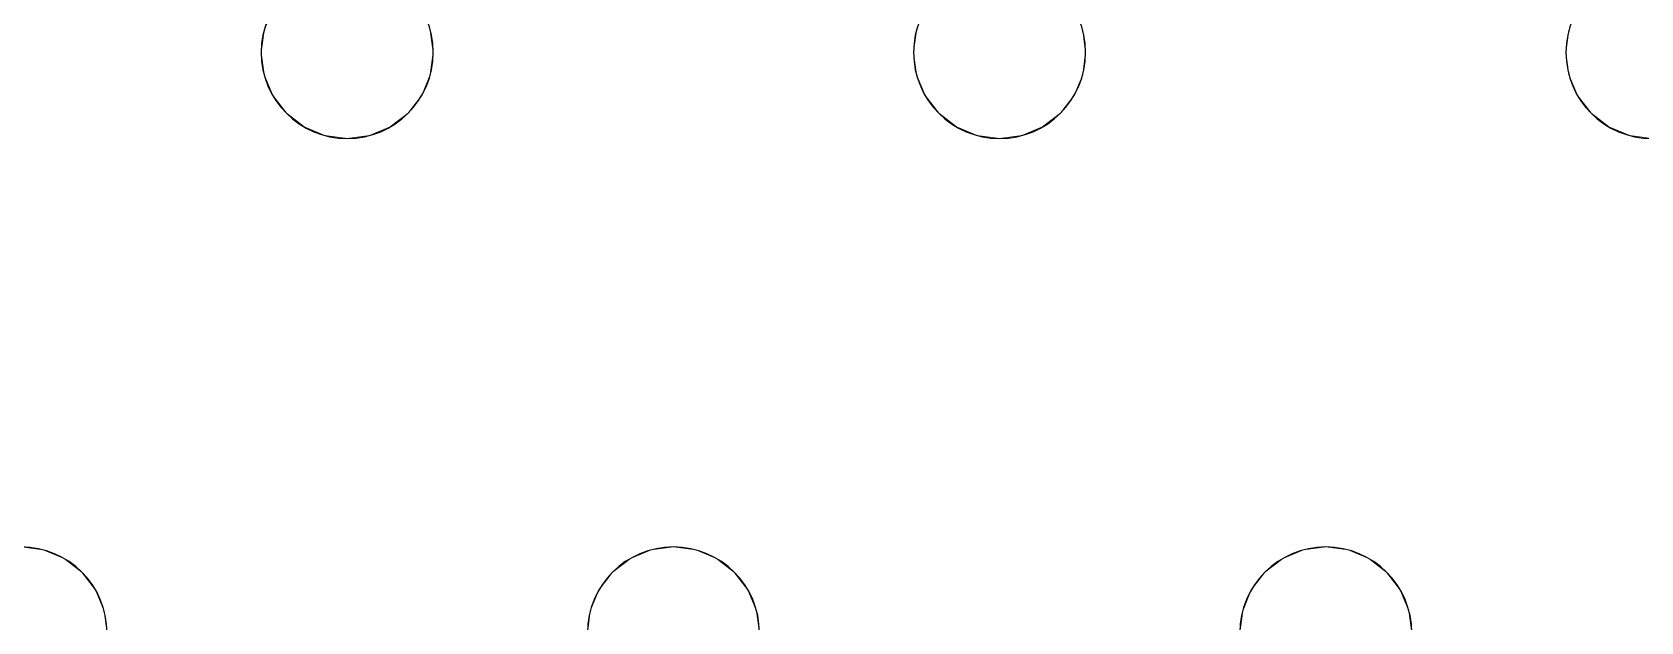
# Model space of a CAD drawing. Header units: millimetres. Extents: x -1 to 1601, y -701 to 1.
# Drawn here: x 987.6 to 1062.4, y -259.5 to -232.1 of the extents above; entities that cross this region are included whole.
import ezdxf

# ---------------------------------------------------------------- set-up
doc = ezdxf.new("R2010")
doc.units = ezdxf.units.MM
doc.layers.add('IQ_200_3D', color=1, linetype='Continuous')
doc.layers.add('IQ_204_2D', color=7, linetype='Continuous')

msp = doc.modelspace()

# ---------------------------------------------------------------- linework, layer by layer
at = {"layer": 'IQ_200_3D', "lineweight": 18}
for points, invisible_edges in [([(122.762, -68.034, 850), (1477.238, -68.034, 850), (1477.238, -397.966, 850), (122.762, -397.966, 850)], 10), ([(122.762, -68.034, 860), (122.762, -397.966, 860), (1477.238, -397.966, 860), (1477.238, -68.034, 860)], 5), ([(998.421, -231.965, 888), (975.951, -233, 888), (975.815, -231.965, 888), (998.82, -231, 888)], 5), ([(975.951, -233, 890), (998.284, -233, 890), (998.421, -231.965, 890), (975.815, -231.965, 890)], 5), ([(998.284, -233, 888), (975.951, -233, 888), (998.421, -231.965, 888)], 3), ([(998.421, -231.965, 890), (998.284, -233, 890), (998.284, -233, 888), (998.421, -231.965, 888)], 8), ([(1006.284, -233, 890), (1006.148, -231.965, 890), (1006.148, -231.965, 888), (1006.284, -233, 888)], 2), ([(1028.754, -231.965, 888), (1028.618, -233, 888), (1006.284, -233, 888), (1006.148, -231.965, 888)], 10), ([(1006.284, -233, 890), (1028.618, -233, 890), (1028.754, -231.965, 890), (1006.148, -231.965, 890)], 5), ([(1028.754, -231.965, 890), (1028.618, -233, 890), (1028.618, -233, 888), (1028.754, -231.965, 888)], 8), ([(1036.618, -233, 890), (1036.481, -231.965, 890), (1036.481, -231.965, 888), (1036.618, -233, 888)], 2), ([(1036.618, -233, 888), (1036.481, -231.965, 888), (1059.087, -231.965, 888), (1058.951, -233, 888)], 10), ([(1036.618, -233, 890), (1058.951, -233, 890), (1059.087, -231.965, 890), (1036.481, -231.965, 890)], 5), ([(1059.087, -231.965, 890), (1058.951, -233, 890), (1058.951, -233, 888), (1059.087, -231.965, 888)], 8), ([(975.951, -233, 888), (998.284, -233, 888), (998.421, -234.035, 888), (975.815, -234.035, 888)], 5), ([(998.421, -234.035, 890), (998.284, -233, 890), (975.951, -233, 890), (975.815, -234.035, 890)], 10), ([(998.284, -233, 890), (998.421, -234.035, 890), (998.421, -234.035, 888), (998.284, -233, 888)], 2), ([(1006.148, -234.035, 890), (1006.284, -233, 890), (1006.284, -233, 888), (1006.148, -234.035, 888)], 8), ([(1006.284, -233, 888), (1028.618, -233, 888), (1028.754, -234.035, 888), (1006.148, -234.035, 888)], 5), ([(1006.148, -234.035, 890), (1029.153, -235, 890), (1028.754, -234.035, 890), (1006.284, -233, 890)], 5), ([(1028.618, -233, 890), (1006.284, -233, 890), (1028.754, -234.035, 890)], 3), ([(1028.618, -233, 890), (1028.754, -234.035, 890), (1028.754, -234.035, 888), (1028.618, -233, 888)], 2), ([(1036.481, -234.035, 890), (1036.618, -233, 890), (1036.618, -233, 888), (1036.481, -234.035, 888)], 8), ([(1059.087, -234.035, 888), (1036.481, -234.035, 888), (1036.618, -233, 888), (1058.951, -233, 888)], 5), ([(1059.087, -234.035, 890), (1058.951, -233, 890), (1036.618, -233, 890), (1036.481, -234.035, 890)], 10), ([(1058.951, -233, 890), (1059.087, -234.035, 890), (1059.087, -234.035, 888), (1058.951, -233, 888)], 2), ([(998.82, -235, 888), (975.415, -235, 888), (975.815, -234.035, 888), (998.421, -234.035, 888)], 5), ([(998.82, -235, 890), (998.421, -234.035, 890), (975.815, -234.035, 890), (975.415, -235, 890)], 10), ([(998.421, -234.035, 890), (998.82, -235, 890), (998.82, -235, 888), (998.421, -234.035, 888)], 10), ([(1005.748, -235, 890), (1006.148, -234.035, 890), (1006.148, -234.035, 888), (1005.748, -235, 888)], 10), ([(1029.153, -235, 888), (1005.748, -235, 888), (1006.148, -234.035, 888), (1028.754, -234.035, 888)], 5), ([(1029.153, -235, 890), (1006.148, -234.035, 890), (1005.748, -235, 890), (1017.451, -256, 890)], 13), ([(1028.754, -234.035, 890), (1029.153, -235, 890), (1029.153, -235, 888), (1028.754, -234.035, 888)], 10), ([(1036.082, -235, 890), (1036.481, -234.035, 890), (1036.481, -234.035, 888), (1036.082, -235, 888)], 10), ([(1036.481, -234.035, 888), (1059.087, -234.035, 888), (1059.487, -235, 888), (1036.082, -235, 888)], 5), ([(1059.487, -235, 890), (1059.087, -234.035, 890), (1036.481, -234.035, 890), (1036.082, -235, 890)], 10), ([(1059.087, -234.035, 890), (1059.487, -235, 890), (1059.487, -235, 888), (1059.087, -234.035, 888)], 10), ([(987.118, -256, 888), (975.415, -235, 888), (998.82, -235, 888), (999.456, -235.828, 888)], 11), ([(998.82, -235, 890), (975.415, -235, 890), (987.118, -256, 890), (999.456, -235.828, 890)], 7), ([(998.82, -235, 890), (999.456, -235.828, 890), (999.456, -235.828, 888), (998.82, -235, 888)], 10), ([(1005.113, -235.828, 890), (1005.748, -235, 890), (1005.748, -235, 888), (1005.113, -235.828, 888)], 10), ([(1017.451, -256, 888), (1016.416, -256.136, 888), (1005.113, -235.828, 888), (1005.748, -235, 888)], 10), ([(1017.451, -256, 890), (1005.748, -235, 890), (1005.113, -235.828, 890)], 13), ([(1017.451, -256, 888), (1005.748, -235, 888), (1029.153, -235, 888), (1029.789, -235.828, 888)], 11), ([(1017.451, -256, 890), (1029.789, -235.828, 890), (1029.153, -235, 890)], 13), ([(1029.153, -235, 890), (1029.789, -235.828, 890), (1029.789, -235.828, 888), (1029.153, -235, 888)], 10), ([(1035.446, -235.828, 890), (1036.082, -235, 890), (1036.082, -235, 888), (1035.446, -235.828, 888)], 10), ([(1035.446, -235.828, 888), (1036.082, -235, 888), (1047.784, -256, 888), (1046.749, -256.136, 888)], 10), ([(1047.784, -256, 890), (1059.487, -235, 890), (1036.082, -235, 890), (1035.446, -235.828, 890)], 11), ([(1059.487, -235, 888), (1060.123, -235.828, 888), (1047.784, -256, 888), (1036.082, -235, 888)], 14), ([(1060.123, -235.828, 890), (1059.487, -235, 890), (1047.784, -256, 890), (1048.82, -256.136, 890)], 10), ([(1059.487, -235, 890), (1060.123, -235.828, 890), (1060.123, -235.828, 888), (1059.487, -235, 888)], 10), ([(999.456, -235.828, 888), (1000.284, -236.464, 888), (988.153, -256.136, 888), (987.118, -256, 888)], 10), ([(988.153, -256.136, 890), (1000.284, -236.464, 890), (999.456, -235.828, 890), (987.118, -256, 890)], 5), ([(999.456, -235.828, 890), (1000.284, -236.464, 890), (1000.284, -236.464, 888), (999.456, -235.828, 888)], 10), ([(1004.284, -236.464, 890), (1005.113, -235.828, 890), (1005.113, -235.828, 888), (1004.284, -236.464, 888)], 10), ([(1004.284, -236.464, 888), (1005.113, -235.828, 888), (1016.416, -256.136, 888), (1015.451, -256.536, 888)], 10), ([(1016.416, -256.136, 890), (1017.451, -256, 890), (1005.113, -235.828, 890), (1004.284, -236.464, 890)], 10), ([(1018.486, -256.136, 888), (1017.451, -256, 888), (1029.789, -235.828, 888), (1030.618, -236.464, 888)], 10), ([(1018.486, -256.136, 890), (1030.618, -236.464, 890), (1029.789, -235.828, 890), (1017.451, -256, 890)], 5), ([(1029.789, -235.828, 890), (1030.618, -236.464, 890), (1030.618, -236.464, 888), (1029.789, -235.828, 888)], 10), ([(1034.618, -236.464, 890), (1035.446, -235.828, 890), (1035.446, -235.828, 888), (1034.618, -236.464, 888)], 10), ([(1034.618, -236.464, 888), (1035.446, -235.828, 888), (1046.749, -256.136, 888), (1045.784, -256.536, 888)], 10), ([(1046.749, -256.136, 890), (1047.784, -256, 890), (1035.446, -235.828, 890), (1034.618, -236.464, 890)], 10), ([(1060.123, -235.828, 888), (1060.951, -236.464, 888), (1048.82, -256.136, 888), (1047.784, -256, 888)], 10), ([(1060.951, -236.464, 890), (1060.123, -235.828, 890), (1048.82, -256.136, 890), (1049.784, -256.536, 890)], 10), ([(1060.123, -235.828, 890), (1060.951, -236.464, 890), (1060.951, -236.464, 888), (1060.123, -235.828, 888)], 10), ([(988.153, -256.136, 888), (1000.284, -236.464, 888), (989.118, -256.536, 888)], 3), ([(1000.284, -236.464, 890), (988.153, -256.136, 890), (989.118, -256.536, 890), (1001.249, -236.864, 890)], 5), ([(1001.249, -236.864, 888), (989.946, -257.172, 888), (989.118, -256.536, 888), (1000.284, -236.464, 888)], 5), ([(989.946, -257.172, 890), (1002.284, -237, 890), (1001.249, -236.864, 890), (989.118, -256.536, 890)], 5), ([(1002.284, -237, 888), (989.946, -257.172, 888), (1001.249, -236.864, 888)], 3), ([(990.582, -258, 888), (989.946, -257.172, 888), (1002.284, -237, 888), (1013.987, -258, 888)], 14), ([(990.582, -258, 890), (1013.987, -258, 890), (1002.284, -237, 890), (989.946, -257.172, 890)], 7), ([(1000.284, -236.464, 890), (1001.249, -236.864, 890), (1001.249, -236.864, 888), (1000.284, -236.464, 888)], 10), ([(1002.284, -237, 888), (1001.249, -236.864, 888), (1001.249, -236.864, 890), (1002.284, -237, 890)], 10), ([(1003.319, -236.864, 888), (1002.284, -237, 888), (1002.284, -237, 890), (1003.319, -236.864, 890)], 10), ([(1002.284, -237, 888), (1003.319, -236.864, 888), (1014.623, -257.172, 888), (1013.987, -258, 888)], 10), ([(1014.623, -257.172, 890), (1003.319, -236.864, 890), (1002.284, -237, 890), (1013.987, -258, 890)], 5), ([(1003.319, -236.864, 890), (1004.284, -236.464, 890), (1004.284, -236.464, 888), (1003.319, -236.864, 888)], 10), ([(1003.319, -236.864, 888), (1004.284, -236.464, 888), (1015.451, -256.536, 888), (1014.623, -257.172, 888)], 10), ([(1004.284, -236.464, 890), (1003.319, -236.864, 890), (1015.451, -256.536, 890), (1016.416, -256.136, 890)], 10), ([(1014.623, -257.172, 890), (1015.451, -256.536, 890), (1003.319, -236.864, 890)], 14), ([(1019.451, -256.536, 888), (1018.486, -256.136, 888), (1030.618, -236.464, 888), (1031.582, -236.864, 888)], 10), ([(1019.451, -256.536, 890), (1031.582, -236.864, 890), (1030.618, -236.464, 890), (1018.486, -256.136, 890)], 5), ([(1031.582, -236.864, 888), (1032.618, -237, 888), (1020.279, -257.172, 888), (1019.451, -256.536, 888)], 10), ([(1020.279, -257.172, 890), (1032.618, -237, 890), (1031.582, -236.864, 890), (1019.451, -256.536, 890)], 5), ([(1020.915, -258, 888), (1020.279, -257.172, 888), (1032.618, -237, 888), (1044.32, -258, 888)], 14), ([(1032.618, -237, 890), (1020.279, -257.172, 890), (1020.915, -258, 890), (1044.32, -258, 890)], 13), ([(1030.618, -236.464, 890), (1031.582, -236.864, 890), (1031.582, -236.864, 888), (1030.618, -236.464, 888)], 10), ([(1032.618, -237, 888), (1031.582, -236.864, 888), (1031.582, -236.864, 890), (1032.618, -237, 890)], 10), ([(1033.653, -236.864, 888), (1032.618, -237, 888), (1032.618, -237, 890), (1033.653, -236.864, 890)], 10), ([(1032.618, -237, 888), (1033.653, -236.864, 888), (1044.956, -257.172, 888), (1044.32, -258, 888)], 10), ([(1044.956, -257.172, 890), (1045.784, -256.536, 890), (1033.653, -236.864, 890), (1032.618, -237, 890)], 10), ([(1044.32, -258, 890), (1044.956, -257.172, 890), (1032.618, -237, 890)], 14), ([(1033.653, -236.864, 890), (1034.618, -236.464, 890), (1034.618, -236.464, 888), (1033.653, -236.864, 888)], 10), ([(1045.784, -256.536, 888), (1044.956, -257.172, 888), (1033.653, -236.864, 888), (1034.618, -236.464, 888)], 10), ([(1045.784, -256.536, 890), (1046.749, -256.136, 890), (1034.618, -236.464, 890), (1033.653, -236.864, 890)], 10), ([(1060.951, -236.464, 888), (1061.916, -236.864, 888), (1049.784, -256.536, 888), (1048.82, -256.136, 888)], 10), ([(1061.916, -236.864, 890), (1060.951, -236.464, 890), (1049.784, -256.536, 890), (1050.613, -257.172, 890)], 10), ([(1061.916, -236.864, 888), (1062.951, -237, 888), (1050.613, -257.172, 888), (1049.784, -256.536, 888)], 10), ([(1050.613, -257.172, 890), (1051.248, -258, 890), (1062.951, -237, 890), (1061.916, -236.864, 890)], 10), ([(1051.248, -258, 888), (1050.613, -257.172, 888), (1062.951, -237, 888), (1074.653, -258, 888)], 14), ([(1074.653, -258, 890), (1075.289, -257.172, 890), (1062.951, -237, 890), (1051.248, -258, 890)], 14), ([(1060.951, -236.464, 890), (1061.916, -236.864, 890), (1061.916, -236.864, 888), (1060.951, -236.464, 888)], 10), ([(1062.951, -237, 888), (1061.916, -236.864, 888), (1061.916, -236.864, 890), (1062.951, -237, 890)], 10), ([(987.118, -256, 888), (988.153, -256.136, 888), (988.153, -256.136, 890), (987.118, -256, 890)], 10), ([(989.118, -256.536, 890), (988.153, -256.136, 890), (988.153, -256.136, 888), (989.118, -256.536, 888)], 10), ([(989.946, -257.172, 890), (989.118, -256.536, 890), (989.118, -256.536, 888), (989.946, -257.172, 888)], 10), ([(1015.451, -256.536, 890), (1014.623, -257.172, 890), (1014.623, -257.172, 888), (1015.451, -256.536, 888)], 10), ([(1016.416, -256.136, 890), (1015.451, -256.536, 890), (1015.451, -256.536, 888), (1016.416, -256.136, 888)], 10), ([(1016.416, -256.136, 888), (1017.451, -256, 888), (1017.451, -256, 890), (1016.416, -256.136, 890)], 10), ([(1017.451, -256, 888), (1018.486, -256.136, 888), (1018.486, -256.136, 890), (1017.451, -256, 890)], 10), ([(1019.451, -256.536, 890), (1018.486, -256.136, 890), (1018.486, -256.136, 888), (1019.451, -256.536, 888)], 10), ([(1020.279, -257.172, 890), (1019.451, -256.536, 890), (1019.451, -256.536, 888), (1020.279, -257.172, 888)], 10), ([(1045.784, -256.536, 890), (1044.956, -257.172, 890), (1044.956, -257.172, 888), (1045.784, -256.536, 888)], 10), ([(1046.749, -256.136, 890), (1045.784, -256.536, 890), (1045.784, -256.536, 888), (1046.749, -256.136, 888)], 10), ([(1046.749, -256.136, 888), (1047.784, -256, 888), (1047.784, -256, 890), (1046.749, -256.136, 890)], 10), ([(1047.784, -256, 888), (1048.82, -256.136, 888), (1048.82, -256.136, 890), (1047.784, -256, 890)], 10), ([(1049.784, -256.536, 890), (1048.82, -256.136, 890), (1048.82, -256.136, 888), (1049.784, -256.536, 888)], 10), ([(1050.613, -257.172, 890), (1049.784, -256.536, 890), (1049.784, -256.536, 888), (1050.613, -257.172, 888)], 10), ([(990.582, -258, 890), (989.946, -257.172, 890), (989.946, -257.172, 888), (990.582, -258, 888)], 10), ([(1014.623, -257.172, 890), (1013.987, -258, 890), (1013.987, -258, 888), (1014.623, -257.172, 888)], 10), ([(1020.915, -258, 890), (1020.279, -257.172, 890), (1020.279, -257.172, 888), (1020.915, -258, 888)], 10), ([(1044.956, -257.172, 890), (1044.32, -258, 890), (1044.32, -258, 888), (1044.956, -257.172, 888)], 10), ([(1051.248, -258, 890), (1050.613, -257.172, 890), (1050.613, -257.172, 888), (1051.248, -258, 888)], 10), ([(990.981, -258.965, 890), (990.582, -258, 890), (990.582, -258, 888), (990.981, -258.965, 888)], 10), ([(990.981, -258.965, 888), (990.582, -258, 888), (1013.987, -258, 888), (1013.587, -258.965, 888)], 10), ([(990.981, -258.965, 890), (1013.587, -258.965, 890), (1013.987, -258, 890), (990.582, -258, 890)], 5), ([(1013.987, -258, 890), (1013.587, -258.965, 890), (1013.587, -258.965, 888), (1013.987, -258, 888)], 10), ([(1021.315, -258.965, 890), (1020.915, -258, 890), (1020.915, -258, 888), (1021.315, -258.965, 888)], 10), ([(1021.315, -258.965, 888), (1020.915, -258, 888), (1044.32, -258, 888), (1043.921, -258.965, 888)], 10), ([(1021.315, -258.965, 890), (1043.921, -258.965, 890), (1044.32, -258, 890), (1020.915, -258, 890)], 5), ([(1044.32, -258, 890), (1043.921, -258.965, 890), (1043.921, -258.965, 888), (1044.32, -258, 888)], 10), ([(1051.648, -258.965, 890), (1051.248, -258, 890), (1051.248, -258, 888), (1051.648, -258.965, 888)], 10), ([(1051.648, -258.965, 888), (1051.248, -258, 888), (1074.653, -258, 888), (1074.254, -258.965, 888)], 10), ([(1074.653, -258, 890), (1051.248, -258, 890), (1051.648, -258.965, 890), (1074.254, -258.965, 890)], 5), ([(991.118, -260, 890), (990.981, -258.965, 890), (990.981, -258.965, 888), (991.118, -260, 888)], 2), ([(1013.587, -258.965, 888), (991.118, -260, 888), (990.981, -258.965, 888)], 13), ([(1013.451, -260, 888), (990.981, -261.035, 888), (991.118, -260, 888), (1013.587, -258.965, 888)], 5), ([(991.118, -260, 890), (1013.451, -260, 890), (1013.587, -258.965, 890), (990.981, -258.965, 890)], 5), ([(1013.587, -258.965, 890), (1013.451, -260, 890), (1013.451, -260, 888), (1013.587, -258.965, 888)], 8), ([(1021.451, -260, 890), (1021.315, -258.965, 890), (1021.315, -258.965, 888), (1021.451, -260, 888)], 2), ([(1021.451, -260, 888), (1021.315, -258.965, 888), (1043.921, -258.965, 888), (1043.784, -260, 888)], 10), ([(1021.451, -260, 890), (1043.784, -260, 890), (1043.921, -258.965, 890), (1021.315, -258.965, 890)], 5), ([(1043.921, -258.965, 890), (1043.784, -260, 890), (1043.784, -260, 888), (1043.921, -258.965, 888)], 8), ([(1051.784, -260, 890), (1051.648, -258.965, 890), (1051.648, -258.965, 888), (1051.784, -260, 888)], 2), ([(1074.254, -258.965, 888), (1074.118, -260, 888), (1051.784, -260, 888), (1051.648, -258.965, 888)], 10), ([(1051.784, -260, 890), (1074.118, -260, 890), (1074.254, -258.965, 890), (1051.648, -258.965, 890)], 5)]:
    msp.add_3dface(points, dxfattribs=dict(at, invisible_edges=invisible_edges))
at = {"layer": 'IQ_204_2D'}
for centre, start, end in [((1002.284, -233), 360, 180), ((1032.618, -233), 0, 180), ((1062.951, -233), 0, 180), ((1002.284, -233), 180, 360), ((1032.618, -233), 180, 360), ((1062.951, -233), 180, 360), ((987.118, -260), 0, 180), ((1017.451, -260), 360, 180), ((1047.784, -260), 0, 180)]:
    msp.add_arc(centre, 4, start, end, dxfattribs=at)

# ---------------------------------------------------------------- meshes
at = {"layer": 'IQ_200_3D', "lineweight": 18}
mesh = msp.add_polyface(dxfattribs=at)
corners = [(1600, 0, 850), (1600, -700, 850), (0, -700, 850), (0, 0, 850), (1210.5, -594, 850), (1211.556, -602.023, 850), (1214.653, -609.5, 850), (1219.58, -615.92, 850), (1226, -620.847, 850), (1233.477, -623.944, 850), (1241.5, -625, 850), (1459.5, -625, 850), (1467.523, -623.944, 850), (1475, -620.847, 850), (1481.42, -615.92, 850), (1486.347, -609.5, 850), (1489.444, -602.023, 850), (1490.5, -594, 850), (1490.5, -476, 850), (1489.444, -467.977, 850), (1486.347, -460.5, 850), (1481.42, -454.08, 850), (1475, -449.153, 850), (1467.523, -446.056, 850), (1459.5, -445, 850), (1241.5, -445, 850), (1233.477, -446.056, 850), (1226, -449.153, 850), (1219.58, -454.08, 850), (1214.653, -460.5, 850), (1211.556, -467.977, 850), (1210.5, -476, 850), (1477.5, -68.034, 850), (122.5, -68.034, 850), (110.412, -69.625, 850), (99.148, -74.291, 850), (89.475, -81.713, 850), (82.053, -91.386, 850), (77.388, -102.65, 850), (75.796, -114.738, 850), (75.796, -351.262, 850), (77.388, -363.35, 850), (82.053, -374.614, 850), (89.475, -384.287, 850), (99.148, -391.709, 850), (110.412, -396.375, 850), (122.5, -397.966, 850), (1477.5, -397.966, 850), (1489.588, -396.375, 850), (1500.852, -391.709, 850), (1510.525, -384.287, 850), (1517.947, -374.614, 850), (1522.612, -363.35, 850), (1524.204, -351.262, 850), (1524.204, -114.738, 850), (1522.612, -102.65, 850), (1517.947, -91.386, 850), (1510.525, -81.713, 850), (1500.852, -74.291, 850), (1489.588, -69.625, 850)]
mesh.append_faces([[corners[k] for k in face] for face in [(37, 3, 36), (35, 3, 34), (4, 46, 31), (31, 46, 30), (55, 0, 54), (16, 1, 15), (14, 1, 13), (21, 49, 20), (11, 1, 10)]], dxfattribs={"vtx0": -1, "vtx1": -1})
mesh.append_faces([[corners[k] for k in face] for face in [(3, 37, 38), (3, 38, 39), (3, 39, 40, 2), (2, 40, 41), (46, 4, 5), (2, 6, 7), (46, 29, 30), (46, 28, 29), (26, 46, 47, 25), (46, 26, 27), (0, 59, 32, 3), (20, 49, 50, 19), (47, 24, 25), (0, 55, 56), (1, 52, 53), (19, 50, 51, 18), (1, 16, 17)]], dxfattribs={"vtx0": -1, "vtx2": -1})
mesh.append_faces([[corners[k] for k in face] for face in [(2, 45, 46, 5), (1, 17, 18, 51)]], dxfattribs={"vtx0": -1, "vtx2": -1, "vtx3": -1})
mesh.append_faces([[corners[k] for k in face] for face in [(41, 42, 2), (35, 36, 3), (33, 34, 3, 32), (43, 44, 2), (44, 45, 2), (42, 43, 2), (5, 6, 2), (27, 28, 46), (7, 8, 2), (8, 9, 2), (58, 59, 0), (56, 57, 0), (57, 58, 0), (51, 52, 1), (23, 24, 47), (11, 12, 1), (12, 13, 1), (14, 15, 1)]], dxfattribs={"vtx1": -1, "vtx2": -1})
mesh.append_faces([[corners[k] for k in face] for face in [(1, 2, 9, 10), (47, 48, 22, 23), (48, 49, 21, 22), (53, 54, 0, 1)]], dxfattribs={"vtx1": -1, "vtx3": -1})
mesh = msp.add_polyface(dxfattribs=at)
corners = [(1600, -700, 900), (1600, -23, 900), (0, -23, 900), (0, -700, 900), (90, -35.113, 900), (1510, -35.113, 900), (1529.382, -37.665, 900), (1547.443, -45.146, 900), (1562.953, -57.047, 900), (1574.854, -72.557, 900), (1582.335, -90.618, 900), (1584.887, -110, 900), (1584.887, -610, 900), (1582.335, -629.382, 900), (1574.854, -647.443, 900), (1562.953, -662.953, 900), (1547.443, -674.854, 900), (1529.382, -682.335, 900), (1510, -684.887, 900), (90, -684.887, 900), (70.618, -682.335, 900), (52.557, -674.854, 900), (37.047, -662.953, 900), (25.146, -647.443, 900), (17.665, -629.382, 900), (15.113, -610, 900), (15.113, -110, 900), (17.665, -90.618, 900), (25.146, -72.557, 900), (37.047, -57.047, 900), (52.557, -45.146, 900), (70.618, -37.665, 900)]
mesh.append_faces([[corners[k] for k in face] for face in [(9, 1, 8), (14, 0, 13), (31, 2, 30), (28, 2, 27), (21, 3, 20), (23, 3, 22)]], dxfattribs={"vtx0": -1, "vtx1": -1})
mesh.append_faces([[corners[k] for k in face] for face in [(1, 9, 10), (1, 11, 12, 0), (0, 14, 15), (0, 18, 19), (2, 28, 29), (3, 23, 24)]], dxfattribs={"vtx0": -1, "vtx2": -1})
mesh.append_faces([[corners[k] for k in face] for face in [(10, 11, 1), (5, 6, 1), (7, 8, 1), (6, 7, 1), (12, 13, 0), (15, 16, 0), (17, 18, 0), (16, 17, 0), (31, 4, 2), (29, 30, 2), (26, 27, 2), (21, 22, 3), (24, 25, 3)]], dxfattribs={"vtx1": -1, "vtx2": -1})
mesh.append_faces([[corners[k] for k in face] for face in [(4, 5, 1, 2), (25, 26, 2, 3), (19, 20, 3, 0)]], dxfattribs={"vtx1": -1, "vtx3": -1})
mesh = msp.add_polyface(dxfattribs=at)
corners = [(1510, -48.392, 890), (90, -48.392, 890), (66.424, -53.082, 890), (46.437, -66.437, 890), (33.082, -86.424, 890), (28.392, -110, 890), (28.392, -610, 890), (33.082, -633.576, 890), (46.437, -653.563, 890), (66.424, -666.918, 890), (90, -671.608, 890), (1510, -671.608, 890), (1533.576, -666.918, 890), (1553.563, -653.563, 890), (1566.918, -633.576, 890), (1571.608, -610, 890), (1571.608, -110, 890), (1566.918, -86.424, 890), (1553.563, -66.437, 890), (1533.576, -53.082, 890), (122.5, -418.034, 890), (1477.5, -418.034, 890), (1489.656, -419.634, 890), (1500.983, -424.326, 890), (1510.71, -431.79, 890), (1518.174, -441.517, 890), (1522.866, -452.844, 890), (1524.466, -465, 890), (1524.466, -605, 890), (1522.866, -617.156, 890), (1518.174, -628.483, 890), (1510.71, -638.21, 890), (1500.983, -645.674, 890), (1489.656, -650.366, 890), (1477.5, -651.966, 890), (122.5, -651.966, 890), (110.344, -650.366, 890), (99.017, -645.674, 890), (89.29, -638.21, 890), (81.826, -628.483, 890), (77.134, -617.156, 890), (75.534, -605, 890), (75.534, -465, 890), (77.134, -452.844, 890), (81.826, -441.517, 890), (89.29, -431.79, 890), (99.017, -424.326, 890), (110.344, -419.634, 890), (122.5, -68.034, 890), (1477.5, -68.034, 890), (1489.588, -69.625, 890), (1500.852, -74.291, 890), (1510.525, -81.713, 890), (1517.947, -91.386, 890), (1522.612, -102.65, 890), (1524.204, -114.738, 890), (1524.204, -351.262, 890), (1522.612, -363.35, 890), (1517.947, -374.614, 890), (1510.525, -384.287, 890), (1500.852, -391.709, 890), (1489.588, -396.375, 890), (1477.5, -397.966, 890), (122.5, -397.966, 890), (110.412, -396.375, 890), (99.148, -391.709, 890), (89.475, -384.287, 890), (82.053, -374.614, 890), (77.388, -363.35, 890), (75.796, -351.262, 890), (75.796, -114.738, 890), (77.388, -102.65, 890), (82.053, -91.386, 890), (89.475, -81.713, 890), (99.148, -74.291, 890), (110.412, -69.625, 890)]
mesh.append_faces([[corners[k] for k in face] for face in [(65, 47, 64), (75, 1, 74), (71, 5, 70), (73, 2, 72)]], dxfattribs={"vtx0": -1, "vtx1": -1})
mesh.append_faces([[corners[k] for k in face] for face in [(15, 28, 29, 14), (11, 32, 33), (16, 55, 56, 15), (54, 17, 18, 53), (53, 18, 19, 52), (52, 19, 0, 51), (0, 50, 51), (10, 37, 38, 9), (64, 47, 20, 63), (8, 39, 40, 7), (39, 8, 9, 38), (69, 42, 43), (1, 75, 48, 0), (3, 71, 72, 2)]], dxfattribs={"vtx0": -1, "vtx2": -1})
mesh.append_faces([[corners[k] for k in face] for face in [(6, 41, 42, 69)]], dxfattribs={"vtx0": -1, "vtx2": -1, "vtx3": -1})
mesh.append_faces([[corners[k] for k in face] for face in [(11, 33, 34, 35), (71, 3, 4, 5)]], dxfattribs={"vtx0": -1, "vtx3": -1})
mesh.append_faces([[corners[k] for k in face] for face in [(49, 50, 0, 48), (36, 37, 10)]], dxfattribs={"vtx1": -1, "vtx2": -1})
mesh.append_faces([[corners[k] for k in face] for face in [(27, 28, 15, 56)]], dxfattribs={"vtx1": -1, "vtx2": -1, "vtx3": -1})
mesh.append_faces([[corners[k] for k in face] for face in [(13, 14, 29, 30), (12, 13, 30, 31), (26, 27, 56, 57), (31, 32, 11, 12), (24, 25, 58, 59), (21, 22, 61, 62), (22, 23, 60, 61), (23, 24, 59, 60), (25, 26, 57, 58), (54, 55, 16, 17), (20, 21, 62, 63), (35, 36, 10, 11), (45, 46, 66, 67), (46, 47, 65, 66), (6, 7, 40, 41), (43, 44, 68, 69), (44, 45, 67, 68), (73, 74, 1, 2), (69, 70, 5, 6)]], dxfattribs={"vtx1": -1, "vtx3": -1})

doc.saveas('drawing.dxf')
